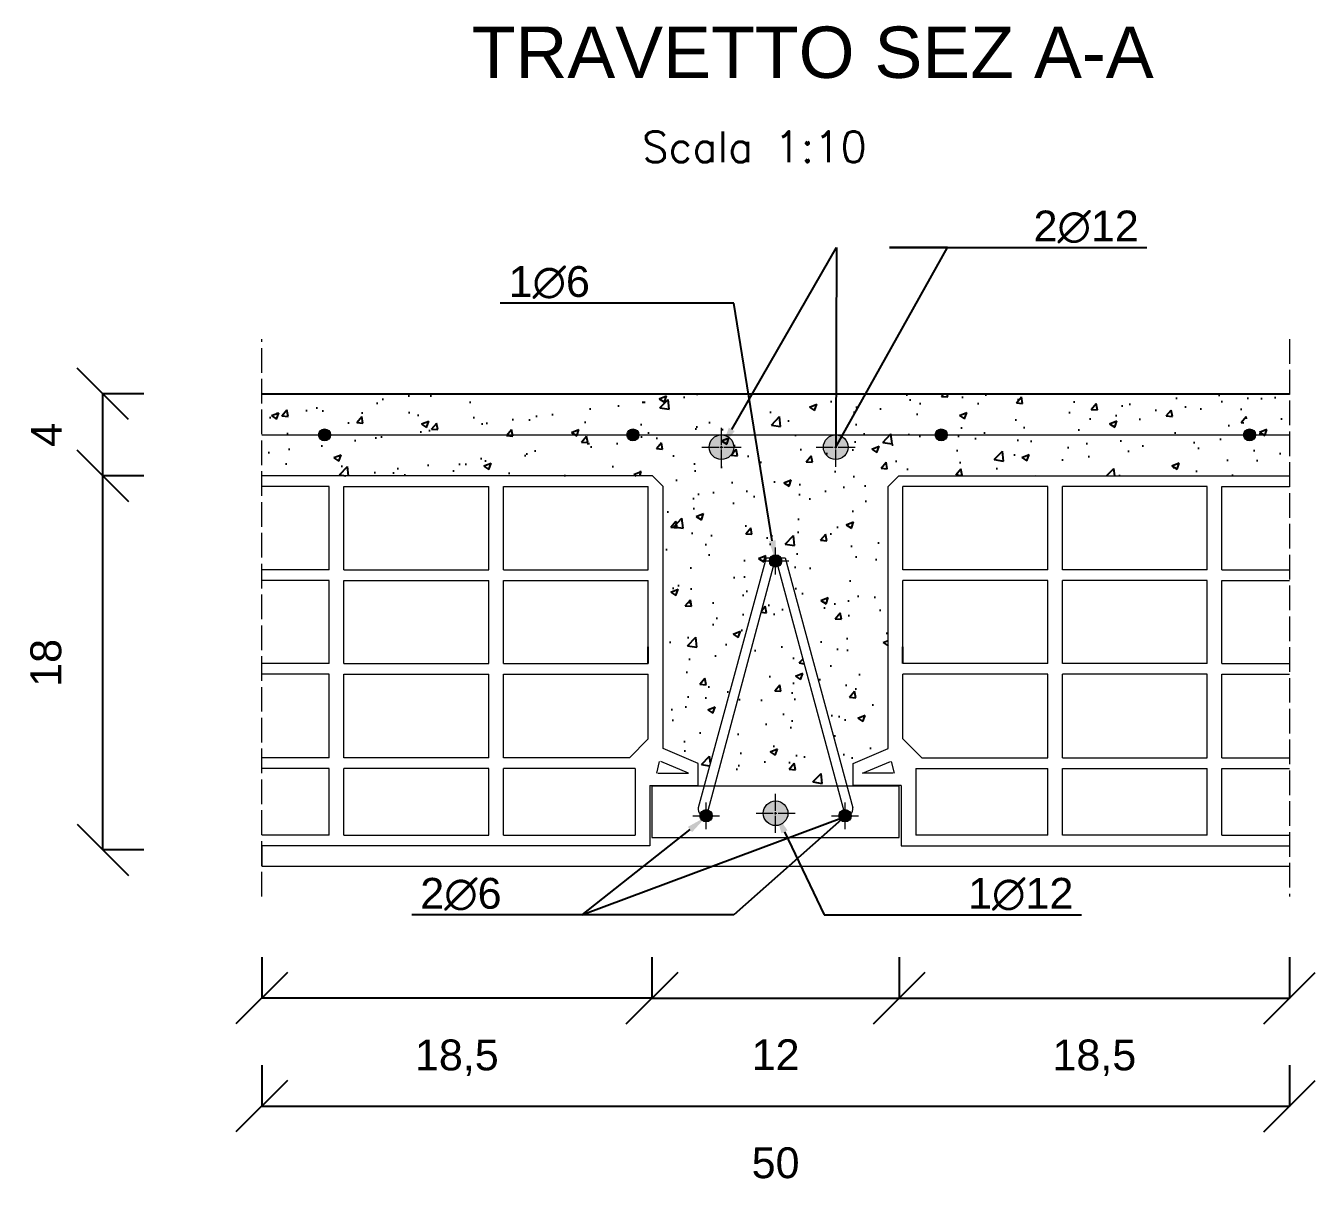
# Model space of a CAD drawing. Header units: millimetres. Extents: x -455371 to 117772, y -78417 to 116564.
# Drawn here: x -161131 to -160504, y -58113 to -57550 of the extents above; entities that cross this region are included whole.
import ezdxf
from ezdxf import colors
from ezdxf.entities.mleader import LeaderData, LeaderLine
from ezdxf.math import Vec2, Vec3

# ---------------------------------------------------------------- set-up
doc = ezdxf.new("R2010")
doc.units = ezdxf.units.MM
doc.linetypes.add('ACAD_ISO02W100', pattern=[15, 12, -3])
doc.linetypes.add('CENTER2', pattern=[28.575, 19.05, -3.175, 3.175, -3.175])
doc.layers.get('0').update_dxf_attribs({"color": 255})
for name, color, linetype, lineweight in [('armature', 5, 'Continuous', 18), ('Cls', 7, 'Continuous', 25), ('quote', 5, 'Continuous', 15), ('RETINO ARMATURE', 253, 'Continuous', 15), ('Scritte', 7, 'Continuous', 15), ('tratteggio 1 a 50', 230, 'ACAD_ISO02W100', 15), ('TRAV.PIGN.TELAIO', 30, 'Continuous', 15)]:
    doc.layers.add(name, color=color, linetype=linetype, lineweight=lineweight)
doc.layers.add('PIGNATTE', color=251, linetype='Continuous')
doc.layers.add('RETINI', color=253, linetype='Continuous')
doc.styles.get("Standard").update_dxf_attribs({"font": 'arial.ttf'})
doc.styles.add('TITOLI 1_100', font='romans.shx', dxfattribs={"height": 25})
doc.styles.add('TITOLI 1_200', font='romans.shx', dxfattribs={"height": 50})
doc.dimstyles.new('scala 1 a 10', dxfattribs={"dimtxt": 15, "dimasz": 25, "dimexe": 0.183, "dimexo": 0.1, "dimgap": 20, "dimtad": 2, "dimdec": 0, "dimlfac": 0.1, "dimzin": 0, "dimdsep": 46, "dimtxsty": 'Standard', "dimblk": 'OBLIQUE', "dimcen": -25, "dimadec": 0, "dimazin": 0, "dimtfac": 1, "dimtdec": 0, "dimtofl": 0, "dimtmove": 0, "dimatfit": 3, "dimfxl": 20, "dimfxlon": 1, "dimtolj": 1, "dimtzin": 0, "dimarcsym": 0})

# ---------------------------------------------------------------- blocks, each defined once
blk = doc.blocks.new('_Oblique')
at = {"color": 0, "linetype": 'ByBlock', "lineweight": -2}
blk.add_line((-0.5, -0.5), (0.5, 0.5), dxfattribs=at)
blk = doc.blocks.new('*D2041')
at = {"layer": 'Defpoints', "color": 0, "transparency": 16777216}
for p in [(-161093.46, -57768.86), (-161016.21, -57768.86), (-161016.21, -57950.86)]:
    blk.add_point(p, dxfattribs=at)
at = {"layer": 'quote', "color": 0, "lineweight": -2, "transparency": 16777216}
for p, q in [((-161073.46, -57768.86), (-161093.64, -57768.86)), ((-161093.46, -57950.86), (-161093.46, -57768.86)), ((-161073.46, -57950.86), (-161093.64, -57950.86))]:
    blk.add_line(p, q, dxfattribs=at)
at = {"layer": 'quote', "color": 0, "lineweight": -2, "transparency": 16777216, "xscale": 25, "yscale": 25, "zscale": 25}
for p, rotation in [((-161093.46, -57768.86), 90), ((-161093.46, -57950.86), 270)]:
    blk.add_blockref('_Oblique', p, dxfattribs=dict(at, rotation=rotation))
at = {"layer": 'quote', "color": 0, "transparency": 16777216, "insert": (-161121.12, -57859.86), "char_height": 15, "attachment_point": 5, "rotation": 90}
blk.add_mtext('\\A1;18', dxfattribs=at)
blk = doc.blocks.new('*D2040')
at = {"layer": 'Defpoints', "color": 0, "transparency": 16777216}
for p in [(-161093.46, -57728.86), (-161016.21, -57728.86), (-161016.21, -57768.86)]:
    blk.add_point(p, dxfattribs=at)
at = {"layer": 'quote', "color": 0, "lineweight": -2, "transparency": 16777216}
for p, q in [((-161073.46, -57728.86), (-161093.64, -57728.86)), ((-161093.46, -57768.86), (-161093.46, -57728.86)), ((-161073.46, -57768.86), (-161093.64, -57768.86))]:
    blk.add_line(p, q, dxfattribs=at)
at = {"layer": 'quote', "color": 0, "lineweight": -2, "transparency": 16777216, "xscale": 25, "yscale": 25, "zscale": 25}
for p, rotation in [((-161093.46, -57728.86), 90), ((-161093.46, -57768.86), 270)]:
    blk.add_blockref('_Oblique', p, dxfattribs=dict(at, rotation=rotation))
at = {"layer": 'quote', "color": 0, "transparency": 16777216, "insert": (-161120.96, -57748.86), "char_height": 15, "attachment_point": 5, "rotation": 90}
blk.add_mtext('\\A1;4', dxfattribs=at)
blk = doc.blocks.new('*U2038')
at = {"layer": 'quote', "color": 0, "linetype": 'CENTER2', "transparency": 16777216}
for p, q in [((0, 1.2), (0, 9.5)), ((-9.5, 0), (-1.2, 0)), ((1.2, 0), (9.5, 0)), ((0, -9.5), (0, -1.2))]:
    blk.add_line(p, q, dxfattribs=at)
at = {"layer": 'quote', "color": 0, "linetype": 'Continuous', "transparency": 16777216}
for p, q in [((-0.6, 0), (0.6, 0)), ((0, -0.6), (0, 0.6))]:
    blk.add_line(p, q, dxfattribs=at)
blk = doc.blocks.new('*U2039')
at = {"layer": 'quote', "color": 0, "linetype": 'CENTER2', "transparency": 16777216}
for p, q in [((0, 1.2), (0, 9.5)), ((-9.5, 0), (-1.2, 0)), ((1.2, 0), (9.5, 0)), ((0, -9.5), (0, -1.2))]:
    blk.add_line(p, q, dxfattribs=at)
at = {"layer": 'quote', "color": 0, "linetype": 'Continuous', "transparency": 16777216}
for p, q in [((-0.6, 0), (0.6, 0)), ((0, -0.6), (0, 0.6))]:
    blk.add_line(p, q, dxfattribs=at)
blk = doc.blocks.new('*U2035')
at = {"layer": 'quote', "color": 0, "linetype": 'CENTER2', "transparency": 16777216}
for p, q in [((0, 0.6), (0, 6.5)), ((-6.5, 0), (-0.6, 0)), ((0.6, 0), (6.5, 0)), ((0, -6.5), (0, -0.6))]:
    blk.add_line(p, q, dxfattribs=at)
at = {"layer": 'quote', "color": 0, "linetype": 'Continuous', "transparency": 16777216}
for p, q in [((-0.3, 0), (0.3, 0)), ((0, -0.3), (0, 0.3))]:
    blk.add_line(p, q, dxfattribs=at)
blk = doc.blocks.new('*U2036')
at = {"layer": 'quote', "color": 0, "linetype": 'CENTER2', "transparency": 16777216}
for p, q in [((0, 0.6), (0, 6.5)), ((-6.5, 0), (-0.6, 0)), ((0.6, 0), (6.5, 0)), ((0, -6.5), (0, -0.6))]:
    blk.add_line(p, q, dxfattribs=at)
at = {"layer": 'quote', "color": 0, "linetype": 'Continuous', "transparency": 16777216}
for p, q in [((-0.3, 0), (0.3, 0)), ((0, -0.3), (0, 0.3))]:
    blk.add_line(p, q, dxfattribs=at)
blk = doc.blocks.new('*U2037')
at = {"layer": 'quote', "color": 0, "linetype": 'CENTER2', "transparency": 16777216}
for p, q in [((0, 0.6), (0, 6.5)), ((-6.5, 0), (-0.6, 0)), ((0.6, 0), (6.5, 0)), ((0, -6.5), (0, -0.6))]:
    blk.add_line(p, q, dxfattribs=at)
at = {"layer": 'quote', "color": 0, "linetype": 'Continuous', "transparency": 16777216}
for p, q in [((-0.3, 0), (0.3, 0)), ((0, -0.3), (0, 0.3))]:
    blk.add_line(p, q, dxfattribs=at)
blk = doc.blocks.new('*U2042')
at = {"layer": 'quote', "color": 0, "linetype": 'CENTER2', "transparency": 16777216}
for p, q in [((0, 1.2), (0, 9.5)), ((-9.5, 0), (-1.2, 0)), ((1.2, 0), (9.5, 0)), ((0, -9.5), (0, -1.2))]:
    blk.add_line(p, q, dxfattribs=at)
at = {"layer": 'quote', "color": 0, "linetype": 'Continuous', "transparency": 16777216}
for p, q in [((-0.6, 0), (0.6, 0)), ((0, -0.6), (0, 0.6))]:
    blk.add_line(p, q, dxfattribs=at)
blk = doc.blocks.new('*D2085')
at = {"layer": 'Defpoints', "color": 0, "transparency": 16777216}
for p in [(-160826.34, -57944.9), (-160706.09, -57944.9), (-160706.09, -58023.04)]:
    blk.add_point(p, dxfattribs=at)
at = {"layer": 'quote', "color": 0, "lineweight": -2, "transparency": 16777216}
for p, q in [((-160826.34, -58003.04), (-160826.34, -58023.22)), ((-160706.09, -58003.04), (-160706.09, -58023.22)), ((-160826.34, -58023.04), (-160706.09, -58023.04))]:
    blk.add_line(p, q, dxfattribs=at)
at = {"layer": 'quote', "color": 0, "lineweight": -2, "transparency": 16777216, "xscale": 25, "yscale": 25, "zscale": 25, "rotation": 180}
blk.add_blockref('_Oblique', (-160826.34, -58023.04), dxfattribs=at)
at = {"layer": 'quote', "color": 0, "lineweight": -2, "transparency": 16777216, "xscale": 25, "yscale": 25, "zscale": 25}
blk.add_blockref('_Oblique', (-160706.09, -58023.04), dxfattribs=at)
at = {"layer": 'quote', "color": 0, "transparency": 16777216, "insert": (-160766.21, -58050.57), "char_height": 15, "attachment_point": 5}
blk.add_mtext('\\A1;12', dxfattribs=at)
blk = doc.blocks.new('*D2086')
at = {"layer": 'Defpoints', "color": 0, "transparency": 16777216}
for p in [(-160706.09, -57944.9), (-160516.21, -57948.86), (-160516.21, -58023.04)]:
    blk.add_point(p, dxfattribs=at)
at = {"layer": 'quote', "color": 0, "lineweight": -2, "transparency": 16777216}
for p, q in [((-160706.09, -58003.04), (-160706.09, -58023.22)), ((-160516.21, -58003.04), (-160516.21, -58023.22)), ((-160706.09, -58023.04), (-160516.21, -58023.04))]:
    blk.add_line(p, q, dxfattribs=at)
at = {"layer": 'quote', "color": 0, "lineweight": -2, "transparency": 16777216, "xscale": 25, "yscale": 25, "zscale": 25, "rotation": 180}
blk.add_blockref('_Oblique', (-160706.09, -58023.04), dxfattribs=at)
at = {"layer": 'quote', "color": 0, "lineweight": -2, "transparency": 16777216, "xscale": 25, "yscale": 25, "zscale": 25}
blk.add_blockref('_Oblique', (-160516.21, -58023.04), dxfattribs=at)
at = {"layer": 'quote', "color": 0, "transparency": 16777216, "insert": (-160611.15, -58052.06), "char_height": 15, "attachment_point": 5}
blk.add_mtext('\\A1;18,5', dxfattribs=at)
blk = doc.blocks.new('*D2087')
at = {"layer": 'Defpoints', "color": 0, "transparency": 16777216}
for p in [(-161016.21, -57950.86), (-160516.21, -57950.86), (-160516.21, -58075.61)]:
    blk.add_point(p, dxfattribs=at)
at = {"layer": 'quote', "color": 0, "lineweight": -2, "transparency": 16777216}
for p, q in [((-161016.21, -58055.61), (-161016.21, -58075.8)), ((-160516.21, -58055.61), (-160516.21, -58075.8)), ((-161016.21, -58075.61), (-160516.21, -58075.61))]:
    blk.add_line(p, q, dxfattribs=at)
at = {"layer": 'quote', "color": 0, "lineweight": -2, "transparency": 16777216, "xscale": 25, "yscale": 25, "zscale": 25, "rotation": 180}
blk.add_blockref('_Oblique', (-161016.21, -58075.61), dxfattribs=at)
at = {"layer": 'quote', "color": 0, "lineweight": -2, "transparency": 16777216, "xscale": 25, "yscale": 25, "zscale": 25}
blk.add_blockref('_Oblique', (-160516.21, -58075.61), dxfattribs=at)
at = {"layer": 'quote', "color": 0, "transparency": 16777216, "insert": (-160766.21, -58103.27), "char_height": 15, "attachment_point": 5}
blk.add_mtext('\\A1;50', dxfattribs=at)
blk = doc.blocks.new('*D2088')
at = {"layer": 'Defpoints', "color": 0, "transparency": 16777216}
for p in [(-160826.34, -57944.9), (-161016.21, -57948.86), (-161016.21, -58023.04)]:
    blk.add_point(p, dxfattribs=at)
at = {"layer": 'quote', "color": 0, "lineweight": -2, "transparency": 16777216}
for p, q in [((-161016.21, -58003.04), (-161016.21, -58023.22)), ((-160826.34, -58003.04), (-160826.34, -58023.22)), ((-160826.34, -58023.04), (-161016.21, -58023.04))]:
    blk.add_line(p, q, dxfattribs=at)
at = {"layer": 'quote', "color": 0, "lineweight": -2, "transparency": 16777216, "xscale": 25, "yscale": 25, "zscale": 25, "rotation": 180}
blk.add_blockref('_Oblique', (-161016.21, -58023.04), dxfattribs=at)
at = {"layer": 'quote', "color": 0, "lineweight": -2, "transparency": 16777216, "xscale": 25, "yscale": 25, "zscale": 25}
blk.add_blockref('_Oblique', (-160826.34, -58023.04), dxfattribs=at)
at = {"layer": 'quote', "color": 0, "transparency": 16777216, "insert": (-160921.28, -58052.06), "char_height": 15, "attachment_point": 5}
blk.add_mtext('\\A1;18,5', dxfattribs=at)

msp = doc.modelspace()

# ---------------------------------------------------------------- hatches: boundary and pattern name
at = {"layer": 'RETINI', "ltscale": 100}
h = msp.add_hatch(dxfattribs=at)
h.set_pattern_fill('AR-CONC', color=256, scale=0.2)
h.set_pattern_definition([(50, (-179006.996, -75789.247), (36.436934, -3.187817), [3.81, -41.91]), (355, (-179006.996, -75789.247), (-7.048684, 38.21137), [3.048, -33.528117]), (100.45144, (-179003.96, -75789.513), (29.38825, 35.02355), [3.238, -35.61805]), (46.1842, (-179006.996, -75779.087), (54.21581, -8.408466), [5.715, -62.865]), (96.63556, (-179002.48, -75779.79), (47.48083, 49.48522), [4.857, -53.42712]), (351.18415, (-179006.996, -75779.087), (47.48083, 49.48522), [4.57199, -50.29195]), (21, (-179001.916, -75781.627), (30.322878, -20.45304), [3.81, -41.91]), (326, (-179001.916, -75781.627), (12.360406, 36.837593), [3.048, -33.528]), (71.45144, (-178999.39, -75783.33), (42.683284, 16.384554), [3.238, -35.61799]), (37.5, (-179006.996, -75789.247), (0.6177207, 16.911008), [0, -33.1216, 0, -34.036, 0, -33.655]), (7.5, (-179006.996, -75789.247), (13.363933, 20.036115), [0, -19.4056, 0, -32.3596, 0, -12.827]), (327.5, (-179018.325, -75789.247), (27.118119, -1.145749), [0, -12.7, 0, -39.624, 0, -52.578]), (317.5, (-179023.405, -75789.247), (29.625836, 5.085298), [0, -16.51, 0, -26.3144, 0, -37.338])])
h.paths.add_polyline_path([(-160765.05, -57813.02, -0.201615), (-160767.37, -57813.02), (-160795.97, -57919.85), (-160736.31, -57919.85)], flags=17)
edge = h.paths.add_edge_path()
edge.add_line((-160516.21, -57743.5), (-160516.21, -57728.86))
edge.add_line((-160516.21, -57728.86), (-161016.21, -57728.86))
edge.add_line((-161016.21, -57728.86), (-161016.21, -57743.5))
edge.add_line((-161016.21, -57743.5), (-160988.52, -57743.5))
edge.add_arc((-160985.62, -57743.5), 2.9, 0, 180, ccw=False)
edge.add_line((-160982.72, -57743.5), (-160838.52, -57743.5))
edge.add_arc((-160835.62, -57743.5), 2.9, 0, 180, ccw=False)
edge.add_line((-160832.72, -57743.5), (-160786.54, -57743.5))
edge.add_arc((-160780.54, -57743.5), 6, 0, 180, ccw=False)
edge.add_line((-160774.54, -57743.5), (-160758.75, -57743.5))
edge.add_arc((-160752.75, -57743.5), 6, 0, 180, ccw=False)
edge.add_line((-160746.75, -57743.5), (-160688.52, -57743.5))
edge.add_arc((-160685.62, -57743.5), 2.9, 0, 180, ccw=False)
edge.add_line((-160682.72, -57743.5), (-160538.52, -57743.5))
edge.add_arc((-160535.62, -57743.5), 2.9, 0, 180, ccw=False)
edge.add_line((-160532.72, -57743.5), (-160516.21, -57743.5))
edge = h.paths.add_edge_path()
edge.add_line((-160516.21, -57768.86), (-160516.21, -57743.5))
edge.add_line((-160516.21, -57743.5), (-160532.72, -57743.5))
edge.add_arc((-160535.62, -57743.5), 2.9, -180, 0, ccw=False)
edge.add_line((-160538.52, -57743.5), (-160682.72, -57743.5))
edge.add_arc((-160685.62, -57743.5), 2.9, -180, 0, ccw=False)
edge.add_line((-160688.52, -57743.5), (-160746.75, -57743.5))
edge.add_arc((-160752.75, -57743.5), 6, -180, 0, ccw=False)
edge.add_line((-160758.75, -57743.5), (-160774.54, -57743.5))
edge.add_arc((-160780.54, -57743.5), 6, -180, 0, ccw=False)
edge.add_line((-160786.54, -57743.5), (-160832.72, -57743.5))
edge.add_arc((-160835.62, -57743.5), 2.9, -180, 0, ccw=False)
edge.add_line((-160838.52, -57743.5), (-160982.72, -57743.5))
edge.add_arc((-160985.62, -57743.5), 2.9, -180, 0, ccw=False)
edge.add_line((-160988.52, -57743.5), (-161016.21, -57743.5))
edge.add_line((-161016.21, -57743.5), (-161016.21, -57768.86))
edge.add_line((-161016.21, -57768.86), (-160826.09, -57768.86))
edge.add_line((-160826.09, -57768.86), (-160820.98, -57773.97))
edge.add_line((-160820.98, -57773.97), (-160820.98, -57901.58))
edge.add_line((-160820.98, -57901.58), (-160803.87, -57908.79))
edge.add_line((-160803.87, -57908.79), (-160803.87, -57919.85))
edge.add_line((-160803.87, -57919.85), (-160800.96, -57919.85))
edge.add_line((-160800.96, -57919.85), (-160770.82, -57808.68))
edge.add_line((-160770.82, -57808.68), (-160768.77, -57808.68))
edge.add_arc((-160766.21, -57810.25), 3, 31.46947, 148.53053, ccw=False)
edge.add_line((-160763.66, -57808.68), (-160761.61, -57808.68))
edge.add_line((-160761.61, -57808.68), (-160731.47, -57919.85))
edge.add_line((-160731.47, -57919.85), (-160728.55, -57919.85))
edge.add_line((-160728.55, -57919.85), (-160728.55, -57908.79))
edge.add_line((-160728.55, -57908.79), (-160711.45, -57901.58))
edge.add_line((-160711.45, -57901.58), (-160711.45, -57773.97))
edge.add_line((-160711.45, -57773.97), (-160706.34, -57768.86))
edge.add_line((-160706.34, -57768.86), (-160516.21, -57768.86))
at = {"layer": 'RETINO ARMATURE', "ltscale": 100}
for points in [[(-160982.72, -57748.86, 1), (-160988.52, -57748.86, 1)], [(-160832.72, -57748.86, 1), (-160838.52, -57748.86, 1)], [(-160682.72, -57748.86, 1), (-160688.52, -57748.86, 1)], [(-160532.72, -57748.86, 1), (-160538.52, -57748.86, 1)], [(-160763.21, -57810.25, 1), (-160769.21, -57810.25, 1)], [(-160796.99, -57934.23, 1), (-160802.99, -57934.23, 1)], [(-160735.44, -57934.23, -1), (-160729.44, -57934.23, -1)]]:
    msp.add_hatch(color=256, dxfattribs=at).paths.add_polyline_path(points)
at = {"layer": 'RETINO ARMATURE'}
h = msp.add_hatch(color=256, dxfattribs=at)
h.dxf.hatch_style = 1
h.paths.add_polyline_path([(-160742.96, -57754.86, 1), (-160730.96, -57754.86, 1)])
h.paths.add_polyline_path([(-160798.54, -57754.86, 1), (-160786.54, -57754.86, 1)])
h = msp.add_hatch(color=256, dxfattribs=at)
h.dxf.hatch_style = 1
h.paths.add_polyline_path([(-160772.21, -57933.05, 1), (-160760.21, -57933.05, 1)])

# ---------------------------------------------------------------- linework, layer by layer
at = {"ltscale": 100}
msp.add_line((-160704.3, -57860.18), (-160704.3, -57852.1), dxfattribs=at)
at = {"layer": 'armature', "ltscale": 100}
for p, q in [((-161016.21, -57748.86), (-160516.21, -57748.86)), ((-160770.82, -57808.68), (-160803.81, -57930.37)), ((-160766.21, -57808.68), (-160799.21, -57931.93)), ((-160770.82, -57808.68), (-160761.61, -57808.68)), ((-160766.21, -57808.68), (-160732.44, -57934.23)), ((-160761.61, -57808.68), (-160728.62, -57930.37))]:
    msp.add_line(p, q, dxfattribs=at)
for centre, radius in [((-160985.62, -57748.86), 2.9), ((-160835.62, -57748.86), 2.9), ((-160685.62, -57748.86), 2.9), ((-160535.62, -57748.86), 2.9), ((-160766.21, -57810.25), 3), ((-160799.99, -57934.23), 3), ((-160766.21, -57933.05), 6), ((-160732.44, -57934.23), 3)]:
    msp.add_circle(centre, radius, dxfattribs=at)
at = {"layer": 'armature'}
for centre in [(-160792.54, -57754.86), (-160736.96, -57754.86), (-160766.21, -57933.05)]:
    msp.add_circle(centre, 6, dxfattribs=at)
at = {"layer": 'armature', "ltscale": 100}
for centre, start, end in [((-160800.04, -57930.93), 171.40522, 274.23915), ((-160732.39, -57930.93), 265.76085, 8.59478)]:
    msp.add_arc(centre, 3.81, start, end, dxfattribs=at)
at = {"layer": 'Cls'}
msp.add_line((-161016.21, -57728.86), (-160516.21, -57728.86), dxfattribs=at)
at = {"layer": 'PIGNATTE', "linetype": 'Continuous'}
msp.add_line((-160828.13, -57860.18), (-160828.13, -57852.1), dxfattribs=at)
at = {"layer": 'quote'}
msp.add_lwpolyline([(-161016.21, -57948.86), (-161016.21, -57958.86), (-160516.21, -57958.86)], dxfattribs=at)
at = {"layer": 'tratteggio 1 a 50'}
msp.add_line((-161016.21, -57973.59), (-161016.21, -57702.21), dxfattribs=at)
msp.add_lwpolyline([(-160516.21, -57702.21), (-160516.21, -57973.59)], dxfattribs=at)
at = {"layer": 'TRAV.PIGN.TELAIO', "ltscale": 100}
for p, q in [((-160711.45, -57773.97), (-160706.34, -57768.86)), ((-160706.34, -57768.86), (-160516.21, -57768.86)), ((-160983.33, -57774.03), (-161016.21, -57774.03)), ((-160983.33, -57814.53), (-160983.33, -57774.03)), ((-160976.18, -57774.03), (-160905.73, -57774.03)), ((-160976.18, -57814.53), (-160976.18, -57774.03)), ((-160905.73, -57814.53), (-160905.73, -57774.03)), ((-160898.58, -57774.03), (-160828.13, -57774.03)), ((-160898.58, -57814.53), (-160898.58, -57774.03)), ((-160828.13, -57814.53), (-160828.13, -57774.03)), ((-160711.45, -57901.58), (-160711.45, -57773.97)), ((-160633.85, -57774.03), (-160704.3, -57774.03)), ((-160704.3, -57814.53), (-160704.3, -57774.03)), ((-160633.85, -57814.53), (-160633.85, -57774.03)), ((-160556.25, -57774.03), (-160626.7, -57774.03)), ((-160626.7, -57814.53), (-160626.7, -57774.03)), ((-160556.25, -57814.53), (-160556.25, -57774.03)), ((-160549.1, -57814.53), (-160549.1, -57774.03)), ((-160549.1, -57774.03), (-160516.21, -57774.03)), ((-160983.33, -57814.53), (-161016.21, -57814.53)), ((-160976.18, -57814.53), (-160905.73, -57814.53)), ((-160898.58, -57814.53), (-160828.13, -57814.53)), ((-160633.85, -57814.53), (-160704.3, -57814.53)), ((-160556.25, -57814.53), (-160626.7, -57814.53)), ((-160549.1, -57814.53), (-160516.21, -57814.53)), ((-160983.33, -57819.68), (-161016.21, -57819.68)), ((-160983.33, -57848.76), (-160983.33, -57819.68)), ((-160976.18, -57819.68), (-160905.73, -57819.68)), ((-160976.18, -57860.18), (-160976.18, -57819.68)), ((-160905.73, -57860.18), (-160905.73, -57819.68)), ((-160898.58, -57819.68), (-160828.13, -57819.68)), ((-160898.58, -57860.18), (-160898.58, -57819.68)), ((-160828.13, -57860.18), (-160828.13, -57819.68)), ((-160633.85, -57819.68), (-160704.3, -57819.68)), ((-160704.3, -57860.18), (-160704.3, -57819.68)), ((-160633.85, -57860.18), (-160633.85, -57819.68)), ((-160556.25, -57819.68), (-160626.7, -57819.68)), ((-160626.7, -57860.18), (-160626.7, -57819.68)), ((-160556.25, -57860.18), (-160556.25, -57819.68)), ((-160549.1, -57860.18), (-160549.1, -57819.68)), ((-160549.1, -57819.68), (-160516.21, -57819.68)), ((-160983.33, -57860.18), (-160983.33, -57848.76)), ((-160976.18, -57860.18), (-160976.18, -57852.1)), ((-160905.73, -57860.18), (-160905.73, -57852.1)), ((-160898.58, -57860.18), (-160898.58, -57852.1)), ((-160633.85, -57860.18), (-160633.85, -57852.1)), ((-160626.7, -57860.18), (-160626.7, -57852.1)), ((-160556.25, -57860.18), (-160556.25, -57852.1)), ((-160549.1, -57860.18), (-160549.1, -57852.1)), ((-160983.33, -57860.18), (-161016.21, -57860.18)), ((-160976.18, -57860.18), (-160905.73, -57860.18)), ((-160898.58, -57860.18), (-160828.13, -57860.18)), ((-160633.85, -57860.18), (-160704.3, -57860.18)), ((-160556.25, -57860.18), (-160626.7, -57860.18)), ((-160549.1, -57860.18), (-160516.21, -57860.18)), ((-160983.33, -57865.33), (-161016.21, -57865.33)), ((-160983.33, -57906.07), (-160983.33, -57865.33)), ((-160976.18, -57906.07), (-160976.18, -57865.33)), ((-160976.18, -57865.33), (-160905.73, -57865.33)), ((-160905.73, -57906.07), (-160905.73, -57865.33)), ((-160898.58, -57906.07), (-160898.58, -57865.33)), ((-160898.58, -57865.33), (-160828.13, -57865.33)), ((-160828.13, -57896.88), (-160828.13, -57865.33)), ((-160704.3, -57896.88), (-160704.3, -57865.33)), ((-160633.85, -57865.33), (-160704.3, -57865.33)), ((-160633.85, -57906.07), (-160633.85, -57865.33)), ((-160626.7, -57906.07), (-160626.7, -57865.33)), ((-160556.25, -57865.33), (-160626.7, -57865.33)), ((-160556.25, -57906.07), (-160556.25, -57865.33)), ((-160549.1, -57906.07), (-160549.1, -57865.33)), ((-160549.1, -57865.33), (-160516.21, -57865.33)), ((-160837.32, -57906.07), (-160828.13, -57896.88)), ((-160695.11, -57906.07), (-160704.3, -57896.88)), ((-160983.33, -57906.07), (-161016.21, -57906.07)), ((-160905.73, -57906.07), (-160976.18, -57906.07)), ((-160837.32, -57906.07), (-160898.58, -57906.07)), ((-160803.87, -57908.79), (-160820.98, -57901.58)), ((-160728.55, -57908.79), (-160711.45, -57901.58)), ((-160695.11, -57906.07), (-160633.85, -57906.07)), ((-160626.7, -57906.07), (-160556.25, -57906.07)), ((-160549.1, -57906.07), (-160516.21, -57906.07)), ((-160983.33, -57911.24), (-161016.21, -57911.24)), ((-160983.33, -57943.72), (-160983.33, -57911.24)), ((-160905.73, -57911.24), (-160976.18, -57911.24)), ((-160976.18, -57943.72), (-160976.18, -57911.24)), ((-160905.73, -57943.72), (-160905.73, -57911.24)), ((-160834.47, -57911.24), (-160898.58, -57911.24)), ((-160898.58, -57943.72), (-160898.58, -57911.24)), ((-160834.47, -57911.24), (-160834.47, -57943.72)), ((-160823.99, -57913.47), (-160822.64, -57907.77)), ((-160823.42, -57913.47), (-160808.55, -57913.47)), ((-160808.55, -57913.47), (-160822.07, -57907.77)), ((-160803.87, -57919.59), (-160803.87, -57908.79)), ((-160728.55, -57919.59), (-160728.55, -57908.79)), ((-160723.88, -57913.47), (-160710.36, -57907.77)), ((-160709.01, -57913.47), (-160723.88, -57913.47)), ((-160708.43, -57913.47), (-160709.79, -57907.77)), ((-160697.96, -57911.24), (-160633.85, -57911.24)), ((-160697.96, -57911.24), (-160697.96, -57943.72)), ((-160633.85, -57943.72), (-160633.85, -57911.24)), ((-160626.7, -57911.24), (-160556.25, -57911.24)), ((-160626.7, -57943.72), (-160626.7, -57911.24)), ((-160556.25, -57943.72), (-160556.25, -57911.24)), ((-160549.1, -57943.72), (-160549.1, -57911.24)), ((-160549.1, -57911.24), (-160516.21, -57911.24)), ((-160827.32, -57919.59), (-160803.87, -57919.59)), ((-160827.32, -57919.59), (-160827.32, -57948.86)), ((-160705.11, -57919.59), (-160728.55, -57919.59)), ((-160705.11, -57919.59), (-160705.11, -57948.86)), ((-160983.33, -57943.72), (-161016.21, -57943.72)), ((-160976.18, -57943.72), (-160905.73, -57943.72)), ((-160898.58, -57943.72), (-160834.47, -57943.72)), ((-160826.34, -57944.9), (-160706.09, -57944.9)), ((-160633.85, -57943.72), (-160697.96, -57943.72)), ((-160556.25, -57943.72), (-160626.7, -57943.72)), ((-160549.1, -57943.72), (-160516.21, -57943.72)), ((-160827.32, -57948.86), (-161016.21, -57948.86)), ((-160705.11, -57948.86), (-160516.21, -57948.86))]:
    msp.add_line(p, q, dxfattribs=at)
for points in [[(-160820.98, -57901.58), (-160820.98, -57773.97), (-160826.09, -57768.86), (-161016.21, -57768.86)], [(-160706.09, -57944.9), (-160706.09, -57919.85), (-160826.34, -57919.85), (-160826.34, -57944.9)]]:
    msp.add_lwpolyline(points, dxfattribs=at)

# ---------------------------------------------------------------- block references
at = {"layer": 'quote', "linetype": 'CENTER2'}
for name, p in [('*U2039', (-160792.54, -57754.86)), ('*U2038', (-160736.96, -57754.86)), ('*U2035', (-160766.21, -57810.25)), ('*U2042', (-160766.21, -57933.05)), ('*U2036', (-160799.99, -57934.23)), ('*U2037', (-160732.44, -57934.23))]:
    msp.add_blockref(name, p, dxfattribs=at)

# ---------------------------------------------------------------- texts
at = {"layer": 'Scritte', "attachment_point": 1}
for s, width, insert, char_height, style in [('{\\fArial|b0|i0|c0|p34;TRAVETTO SEZ A-A}', 385.7701, (-160914.07, -57550.12), 25, 'TITOLI 1_200'), ('Scala 1:10', 1428.5863, (-160831.12, -57601.17), 15, 'TITOLI 1_100')]:
    msp.add_mtext_dynamic_manual_height_columns(s, width=width, gutter_width=12.5, heights=[0], dxfattribs=dict(at, insert=insert, char_height=char_height, style=style))

# ---------------------------------------------------------------- dimensions: what is measured, and where the dimension line sits
at = {"layer": 'quote'}
dim = msp.add_linear_dim(base=(-161093.46, -57728.86), p1=(-161016.21, -57768.86), p2=(-161016.21, -57728.86), angle=90, dimstyle='scala 1 a 10', dxfattribs=at)
dim.commit()
dim.dimension.update_dxf_attribs({"geometry": '*D2040', "text_midpoint": (-161093.46, -57748.86), "dimtype": 160})
dim = msp.add_linear_dim(base=(-161093.46, -57768.86), p1=(-161016.21, -57950.86), p2=(-161016.21, -57768.86), angle=90, dimstyle='scala 1 a 10', dxfattribs=at)
dim.commit()
dim.dimension.update_dxf_attribs({"geometry": '*D2041', "text_midpoint": (-161121.12, -57859.86)})
dim = msp.add_linear_dim(base=(-161016.21, -58023.04), p1=(-160826.34, -57944.9), p2=(-161016.21, -57948.86), angle=180, text='18,5', dimstyle='scala 1 a 10', dxfattribs=at)
dim.commit()
dim.dimension.update_dxf_attribs({"geometry": '*D2088', "text_midpoint": (-160921.28, -58052.06)})
for base, p1, p2, picture, middle in [((-160706.09, -58023.04), (-160826.34, -57944.9), (-160706.09, -57944.9), '*D2085', (-160766.21, -58050.57)), ((-160516.21, -58075.61), (-161016.21, -57950.86), (-160516.21, -57950.86), '*D2087', (-160766.21, -58103.27))]:
    dim = msp.add_linear_dim(base=base, p1=p1, p2=p2, dimstyle='scala 1 a 10', dxfattribs=at)
    dim.commit()
    dim.dimension.update_dxf_attribs({"geometry": picture, "text_midpoint": middle})
dim = msp.add_linear_dim(base=(-160516.21, -58023.04), p1=(-160706.09, -57944.9), p2=(-160516.21, -57948.86), text='18,5', dimstyle='scala 1 a 10', dxfattribs=at)
dim.commit()
dim.dimension.update_dxf_attribs({"geometry": '*D2086', "text_midpoint": (-160611.15, -58052.06)})

# ---------------------------------------------------------------- leaders
ml = msp.add_multileader_mtext('Standard', dxfattribs=at)
ml.set_content('2∅12', color=256)
ml.set_leader_properties()
ml.build(insert=Vec2(0, 0))
ml.multileader.update_dxf_attribs({"text_left_attachment_type": 6, "text_right_attachment_type": 6, "dogleg_length": 20, "arrow_head_size": 10})
ctx = ml.context
ctx.base_point, ctx.char_height, ctx.arrow_head_size, ctx.landing_gap_size, ctx.plane_origin = Vec3(-160690.73, -57657.7), 15, 10, 50, Vec3(-160818.66, -57742.49)
ctx.left_attachment, ctx.right_attachment = 6, 6
notes = []
notes.append((ctx, [(0, (1, 1, 0), (-160710.73, -57657.7), (1, 0), 20, [(2, [(-160792.54, -57754.86), (-160736.51, -57657.7), (-160736.96, -57754.86), (-160682.59, -57657.7)], 0, [])])]))
ctx.mtext.insert, ctx.mtext.flow_direction = Vec3(-160640.73, -57639.7), 5
ml = msp.add_multileader_mtext('Standard', dxfattribs=at)
ml.set_content('1∅6', color=256)
ml.set_leader_properties()
ml.build(insert=Vec2(0, 0))
ml.multileader.update_dxf_attribs({"text_left_attachment_type": 6, "text_right_attachment_type": 6, "dogleg_length": 20, "arrow_head_size": 10})
ctx = ml.context
ctx.base_point, ctx.char_height, ctx.arrow_head_size, ctx.landing_gap_size, ctx.plane_origin = Vec3(-160942.92, -57684.72), 15, 10, 50, Vec3(-160800.04, -57740.81)
ctx.left_attachment, ctx.right_attachment, ctx.text_align_type = 6, 6, 2
notes.append((ctx, [(1, (1, 1, 0), (-160786.55, -57684.72), (-1, 0), 20, [(1, [(-160766.21, -57810.25), (-160786.55, -57684.72)], 0, [])])]))
ctx.mtext.insert, ctx.mtext.alignment, ctx.mtext.flow_direction = Vec3(-160856.55, -57666.72), 3, 5
ml = msp.add_multileader_mtext('Standard', dxfattribs=at)
ml.set_content('2∅6', color=256)
ml.set_leader_properties()
ml.build(insert=Vec2(0, 0))
ml.multileader.update_dxf_attribs({"text_left_attachment_type": 6, "text_right_attachment_type": 6, "dogleg_length": 20, "arrow_head_size": 10})
ctx = ml.context
ctx.base_point, ctx.char_height, ctx.arrow_head_size, ctx.landing_gap_size, ctx.plane_origin = Vec3(-160987.55, -57982.51), 15, 10, 50, Vec3(-160800.04, -57934.75)
ctx.left_attachment, ctx.right_attachment, ctx.text_align_type = 6, 6, 2
notes.append((ctx, [(1, (1, 1, 0), (-160829.52, -57982.51), (-1, 0), 20, [(1, [(-160800.04, -57934.75), (-160860.44, -57982.51), (-160732.67, -57934.74), (-160786.55, -57982.51)], 0, [])])]))
ctx.mtext.insert, ctx.mtext.alignment, ctx.mtext.flow_direction = Vec3(-160899.52, -57964.51), 3, 5
ml = msp.add_multileader_mtext('Standard', dxfattribs=at)
ml.set_content('1∅12', color=256)
ml.set_leader_properties()
ml.build(insert=Vec2(0, 0))
ml.multileader.update_dxf_attribs({"text_left_attachment_type": 6, "text_right_attachment_type": 6, "dogleg_length": 20, "arrow_head_size": 10})
ctx = ml.context
ctx.base_point, ctx.char_height, ctx.arrow_head_size, ctx.landing_gap_size, ctx.plane_origin = Vec3(-160722.56, -57982.51), 15, 10, 50, Vec3(-160833.59, -57933.06)
ctx.left_attachment, ctx.right_attachment = 6, 6
notes.append((ctx, [(0, (1, 1, 0), (-160742.56, -57982.51), (1, 0), 20, [(1, [(-160766.21, -57933.05), (-160742.56, -57982.51)], 0, [])])]))
ctx.mtext.insert, ctx.mtext.flow_direction = Vec3(-160672.56, -57964.51), 5
for ctx, leaders in notes:
    for number, flags, end, landing, length, lines in leaders:
        leader = LeaderData()
        leader.index, (leader.has_last_leader_line, leader.has_dogleg_vector, leader.attachment_direction) = number, flags
        leader.last_leader_point, leader.dogleg_vector, leader.dogleg_length = Vec3(end), Vec3(landing), length
        for number, points, colour, breaks in lines:
            line = LeaderLine()
            line.index, line.vertices, line.color, line.breaks = number, Vec3.list(points), colors.encode_raw_color(colour), breaks
            leader.lines.append(line)
        ctx.leaders.append(leader)

doc.saveas('drawing.dxf')
